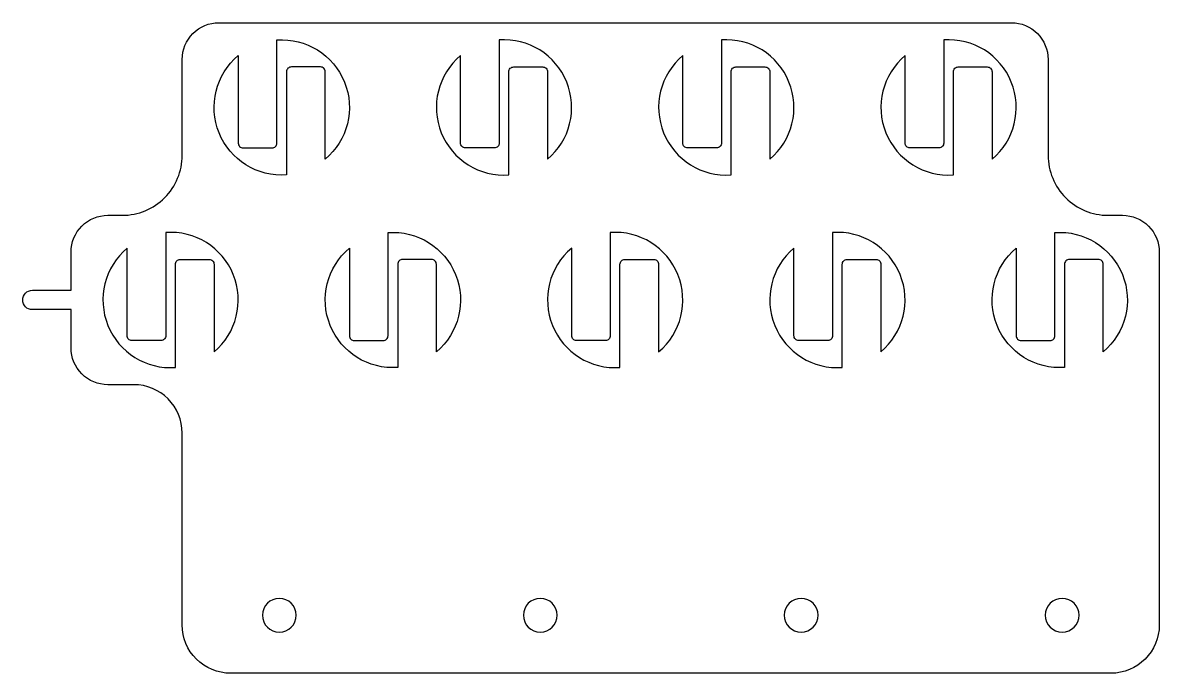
# Model space of a CAD drawing. Header units: millimetres. Extents: x -21 to 96, y 0 to 67.
import ezdxf

# ---------------------------------------------------------------- set-up
doc = ezdxf.new("R2010")
doc.units = ezdxf.units.MM

msp = doc.modelspace()

# ---------------------------------------------------------------- linework, layer by layer
at = {"layer": 'INTERIOR_PROFILES'}
for points in [[(1.3, 54.34), (4.3, 54.34, 0.414214), (4.8, 54.84), (4.8, 65.51, -0.727148), (9.8, 53.17), (9.8, 62.22, 0.414214), (9.3, 62.72), (6.3, 62.72, 0.414214), (5.8, 62.22), (5.8, 51.55, -0.727148), (0.8, 63.89), (0.8, 54.84, 0.414214)], [(28.8, 62.22, -0.414214), (29.3, 62.72), (32.3, 62.72, -0.414214), (32.8, 62.22), (32.8, 53.17, 0.727148), (27.8, 65.51), (27.8, 54.84, -0.414214), (27.3, 54.34), (24.3, 54.34, -0.414214), (23.8, 54.84), (23.8, 63.89, 0.727148), (28.8, 51.55)], [(47.3, 54.34, -0.414214), (46.8, 54.84), (46.8, 63.89, 0.727148), (51.8, 51.55), (51.8, 62.22, -0.414214), (52.3, 62.72), (55.3, 62.72, -0.414214), (55.8, 62.22), (55.8, 53.17, 0.727148), (50.8, 65.51), (50.8, 54.84, -0.414214), (50.3, 54.34)], [(74.8, 62.22, -0.414214), (75.3, 62.72), (78.3, 62.72, -0.414214), (78.8, 62.22), (78.8, 53.17, 0.727148), (73.8, 65.51), (73.8, 54.84, -0.414214), (73.3, 54.34), (70.3, 54.34, -0.414214), (69.8, 54.84), (69.8, 63.89, 0.727148), (74.8, 51.55)], [(-2.2, 42.8, -0.414214), (-1.7, 42.3), (-1.7, 33.25, 0.727148), (-6.7, 45.59), (-6.7, 34.92, -0.414214), (-7.2, 34.42), (-10.2, 34.42, -0.414214), (-10.7, 34.92), (-10.7, 43.97, 0.727148), (-5.7, 31.63), (-5.7, 42.3, -0.414214), (-5.2, 42.8)], [(21.3, 33.25), (21.3, 42.3, 0.414214), (20.8, 42.8), (17.8, 42.8, 0.414214), (17.3, 42.3), (17.3, 31.63, -0.727148), (12.3, 43.97), (12.3, 34.92, 0.414214), (12.8, 34.42), (15.8, 34.42, 0.414214), (16.3, 34.92), (16.3, 45.59, -0.727148)], [(43.8, 42.8, -0.414214), (44.3, 42.3), (44.3, 33.25, 0.727148), (39.3, 45.59), (39.3, 34.92, -0.414214), (38.8, 34.42), (35.8, 34.42, -0.414214), (35.3, 34.92), (35.3, 43.97, 0.727148), (40.3, 31.63), (40.3, 42.3, -0.414214), (40.8, 42.8)], [(62.3, 34.92, -0.414214), (61.8, 34.42), (58.8, 34.42, -0.414214), (58.3, 34.92), (58.3, 43.97, 0.727148), (63.3, 31.63), (63.3, 42.3, -0.414214), (63.8, 42.8), (66.8, 42.8, -0.414214), (67.3, 42.3), (67.3, 33.25, 0.727148), (62.3, 45.59)], [(90.3, 33.25), (90.3, 42.3, 0.414214), (89.8, 42.8), (86.8, 42.8, 0.414214), (86.3, 42.3), (86.3, 31.63, -0.727148), (81.3, 43.97), (81.3, 34.92, 0.414214), (81.8, 34.42), (84.8, 34.42, 0.414214), (85.3, 34.92), (85.3, 45.59, -0.727148)]]:
    msp.add_lwpolyline(points, format="xyb", close=True, dxfattribs=at)
at = {"layer": 'INTERIOR_PROFILES', "extrusion": (0, 0, -1)}
for centre in [(-5.05, 6), (-32.05, 6), (-59.05, 6), (-86.05, 6)]:
    msp.add_circle(centre, 1.75, dxfattribs=at)
at = {"layer": 'OUTER_PROFILES'}
msp.add_lwpolyline([(-5, 24.85, 0.414214), (-10, 29.85), (-12.7, 29.85, -0.414214), (-16.5, 33.65), (-16.5, 37.61), (-20.5, 37.61, -1), (-20.5, 39.61), (-16.5, 39.61), (-16.5, 43.57, -0.414214), (-12.7, 47.37), (-11.2, 47.37, 0.414214), (-5, 53.57), (-5, 63.49, -0.414214), (-1.2, 67.29), (80.8, 67.29, -0.414214), (84.6, 63.49), (84.6, 53.57, 0.414214), (90.8, 47.37), (92.3, 47.37, -0.414214), (96.1, 43.57), (96.1, 5, -0.414214), (91.1, 0), (0, 0, -0.414214), (-5, 5)], format="xyb", close=True, dxfattribs=at)

doc.saveas('drawing.dxf')
